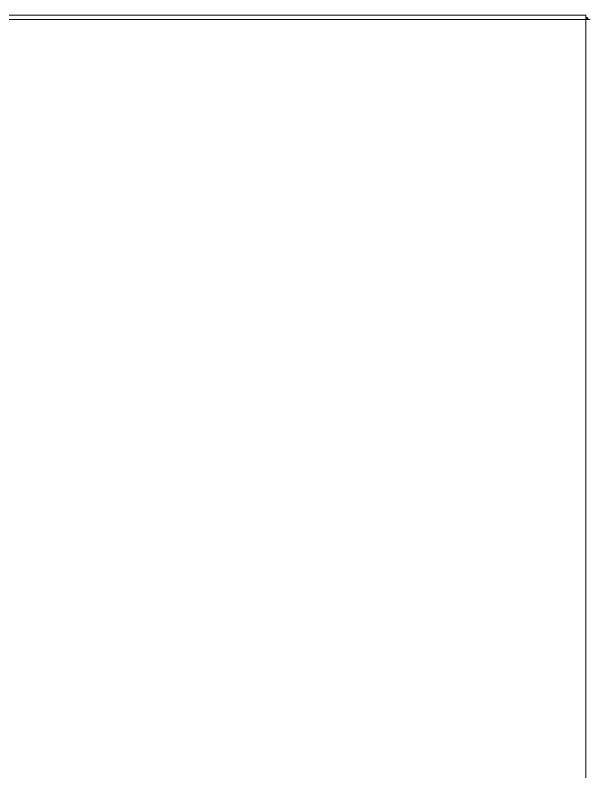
# Model space of a CAD drawing. Header units: millimetres. Extents: x 61566 to 667441, y 0 to 118800.
# Drawn here: x 270370.1 to 270549.2, y 55423.9 to 55662 of the extents above; entities that cross this region are included whole.
import ezdxf

# ---------------------------------------------------------------- set-up
doc = ezdxf.new("R2010")
doc.units = ezdxf.units.MM
doc.header["$LTSCALE"] = 200
doc.layers.add('LG-환기', color=2, linetype='Continuous')
doc.layers.add('환기유니트', color=6, linetype='Continuous')

# ---------------------------------------------------------------- blocks, each defined once
blk = doc.blocks.new('상업용 프리미엄 환기 250~500CMH')
at = {"layer": 'LG-환기', "color": 0, "linetype": 'Continuous', "lineweight": 18}
for p, q in [((1012.3, 985.6), (1012.3, 986.9)), ((1012.3, 985.6), (775.49, 985.6)), ((1012.3, 0), (1012.3, 985.6)), ((1013.6, 985.6), (1012.3, 985.6)), ((1013.6, 985.6), (1013.6, 0))]:
    blk.add_line(p, q, dxfattribs=at)
at = {"layer": 'LG-환기', "color": 0, "linetype": 'Continuous', "lineweight": 35}
for p, q in [((1012.3, 986.1), (1012.8, 986.1)), ((1012.8, 986.1), (1012.8, 985.59))]:
    blk.add_line(p, q, dxfattribs=at)

msp = doc.modelspace()

# ---------------------------------------------------------------- block references
at = {"layer": '환기유니트', "xscale": -1, "rotation": 270}
msp.add_blockref('상업용 프리미엄 환기 250~500CMH', (269562.74, 54648.39), dxfattribs=at)

doc.saveas('drawing.dxf')
